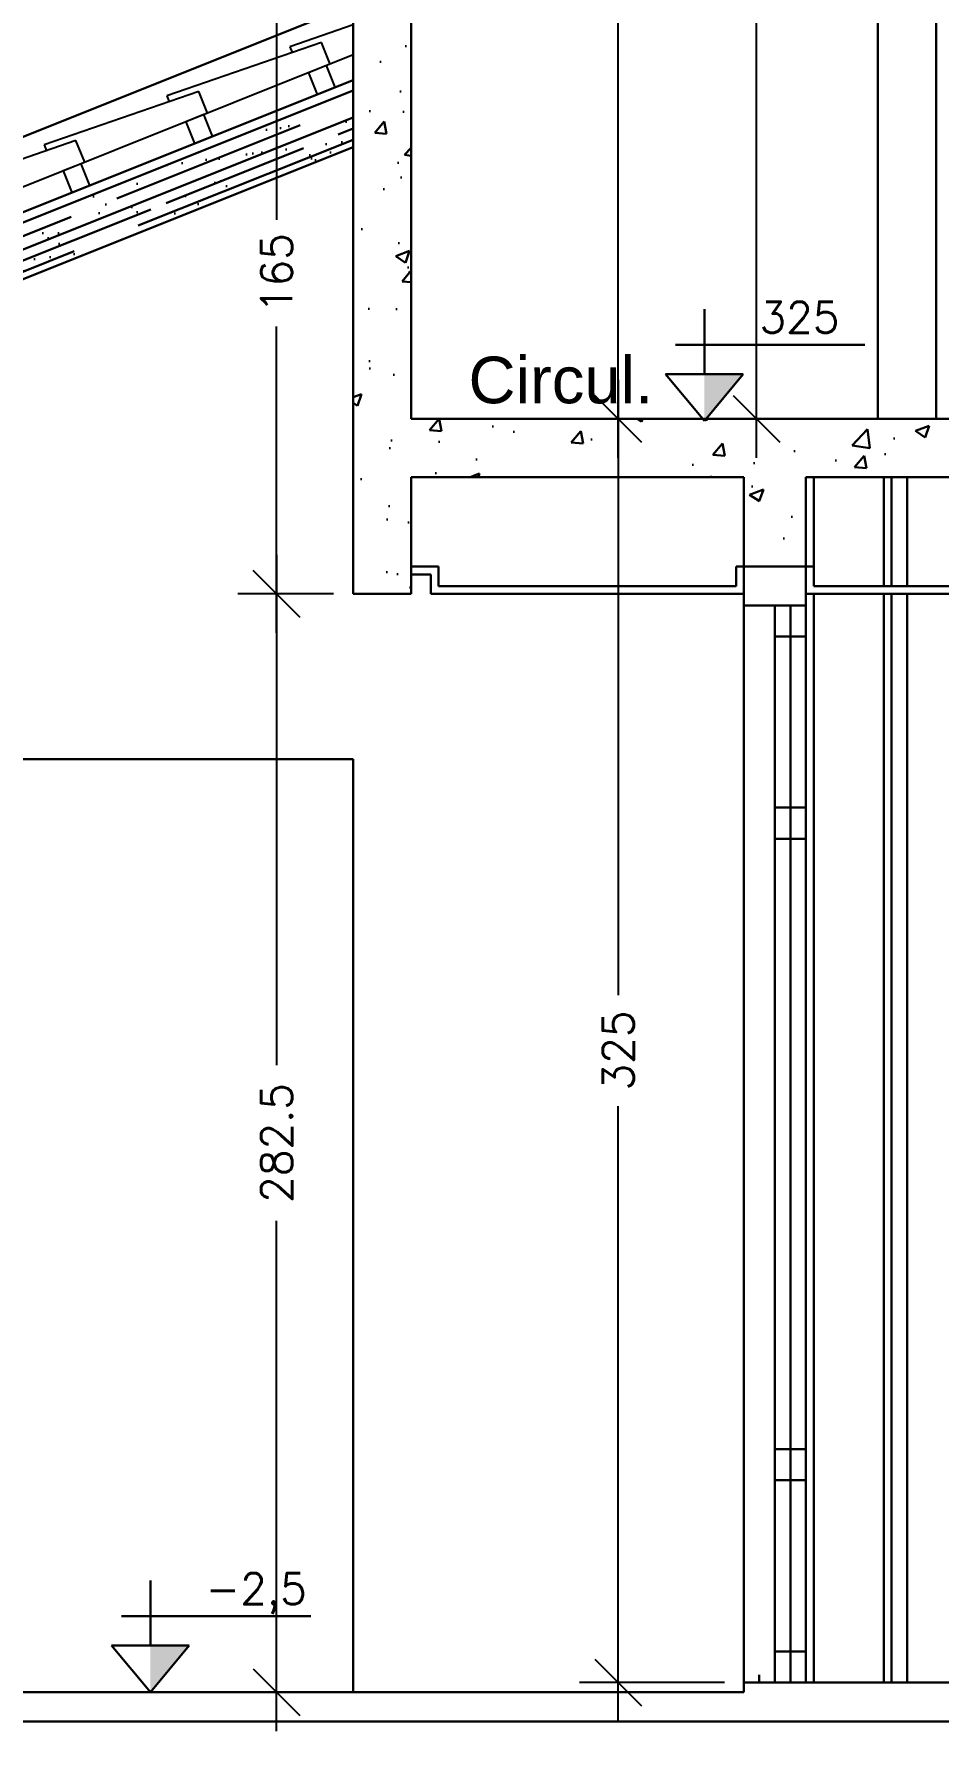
# Model space of a CAD drawing. Header units: millimetres. Extents: x -4228 to 27092, y -6721 to 984.
# Drawn here: x 6080.4 to 6312.9, y -6599.5 to -6163 of the extents above; entities that cross this region are included whole.
import ezdxf
from ezdxf.enums import TextEntityAlignment as Align

# ---------------------------------------------------------------- set-up
doc = ezdxf.new("R2010")
doc.units = ezdxf.units.MM
doc.header["$LTSCALE"] = 50
doc.layers.get('0').update_dxf_attribs({"lineweight": 0})
for name, color, linetype in [('cota', 1, 'Continuous'), ('ESQUADRIA', 3, 'Continuous'), ('esquadrias', 3, 'Continuous'), ('gesso', 7, 'Continuous'), ('HACHURA', 2, 'Continuous'), ('hatch', 2, 'Continuous'), ('madeiramento', 2, 'Continuous'), ('PAREDES', 6, 'Continuous'), ('PAREDES3', 2, 'Continuous'), ('PENA01', 3, 'Continuous'), ('PENA02', 2, 'Continuous'), ('PENA_01', 3, 'Continuous'), ('piso', 2, 'Continuous'), ('telhas', 3, 'Continuous'), ('TEXTO', 7, 'Continuous')]:
    doc.layers.add(name, color=color, linetype=linetype)
doc.styles.add('ARIAL', font='arial.ttf')
doc.styles.add('COTA', font='simplex.shx')
doc.styles.add('ROMANS', font='romans.shx')
doc.dimstyles.new('1_50', dxfattribs={"dimscale": 0, "dimtxt": 8, "dimasz": 12, "dimexe": 10, "dimexo": 5, "dimgap": 4, "dimtad": 0, "dimdec": 0, "dimzin": 1, "dimdsep": 46, "dimtxsty": 'ROMANS', "dimblk": 'OBLIQUE', "dimcen": 10, "dimdle": 10, "dimclrd": 1, "dimclre": 1, "dimclrt": 7, "dimaunit": 1, "dimadec": 0, "dimazin": 0, "dimtm": 1e-09, "dimtfac": 1, "dimtdec": 0, "dimtmove": 2, "dimatfit": 3, "dimldrblk": 'OBLIQUE', "dimfxl": 1, "dimtolj": 1, "dimtzin": 0, "dimarcsym": 0})

# ---------------------------------------------------------------- blocks, each defined once
blk = doc.blocks.new('_OBLIQUE')
at = {"color": 0, "linetype": 'ByBlock'}
blk.add_line((-0.5, -0.5), (0.5, 0.5), dxfattribs=at)
blk = doc.blocks.new('*D7')
at = {"layer": 'cota', "color": 1, "linetype": 'Continuous', "lineweight": -2}
for p, q in [((6142.8, -6296.96), (6142.8, -6428.21)), ((6157.44, -6306.96), (6132.8, -6306.96)), ((6142.8, -6599.46), (6142.8, -6468.21)), ((6157.44, -6589.46), (6132.8, -6589.46))]:
    blk.add_line(p, q, dxfattribs=at)
at = {"layer": 'Defpoints', "color": 0, "linetype": 'Continuous', "lineweight": 30}
for p in [(6162.44, -6306.96), (6142.8, -6589.46), (6162.44, -6589.46)]:
    blk.add_point(p, dxfattribs=at)
at = {"layer": 'cota', "color": 1, "linetype": 'Continuous', "lineweight": -2, "xscale": 12, "yscale": 12, "zscale": 12}
for p, rotation in [((6142.8, -6306.96), 90), ((6142.8, -6589.46), 270)]:
    blk.add_blockref('_OBLIQUE', p, dxfattribs=dict(at, rotation=rotation))
at = {"layer": 'cota', "color": 7, "linetype": 'Continuous', "lineweight": 30, "insert": (6142.8, -6448.21), "char_height": 8, "attachment_point": 5, "rotation": 90, "style": 'ROMANS'}
blk.add_mtext('\\A1;282.5', dxfattribs=at)
blk = doc.blocks.new('*D8')
at = {"layer": 'cota', "color": 1, "linetype": 'Continuous', "lineweight": -2}
for p, q in [((6142.8, -6131.96), (6142.8, -6210.75)), ((6154.44, -6141.96), (6132.8, -6141.96)), ((6142.8, -6316.96), (6142.8, -6238.18)), ((6157.44, -6306.96), (6132.8, -6306.96))]:
    blk.add_line(p, q, dxfattribs=at)
at = {"layer": 'Defpoints', "color": 0, "linetype": 'Continuous', "lineweight": 30}
for p in [(6159.44, -6141.96), (6142.8, -6306.96), (6162.44, -6306.96)]:
    blk.add_point(p, dxfattribs=at)
at = {"layer": 'cota', "color": 1, "linetype": 'Continuous', "lineweight": -2, "xscale": 12, "yscale": 12, "zscale": 12}
for p, rotation in [((6142.8, -6141.96), 90), ((6142.8, -6306.96), 270)]:
    blk.add_blockref('_OBLIQUE', p, dxfattribs=dict(at, rotation=rotation))
at = {"layer": 'cota', "color": 7, "linetype": 'Continuous', "lineweight": 30, "insert": (6142.8, -6224.46), "char_height": 8, "attachment_point": 5, "rotation": 90, "style": 'ROMANS'}
blk.add_mtext('\\A1;165', dxfattribs=at)
blk = doc.blocks.new('*D11')
at = {"layer": 'cota', "color": 1, "linetype": 'Continuous', "lineweight": -2}
for p, q in [((6266.22, -5971.96), (6266.22, -6107.68)), ((6292.44, -5981.96), (6256.22, -5981.96)), ((6266.22, -6271.96), (6266.22, -6136.25)), ((6292.44, -6261.96), (6256.22, -6261.96))]:
    blk.add_line(p, q, dxfattribs=at)
at = {"layer": 'Defpoints', "color": 0, "linetype": 'Continuous', "lineweight": 30}
for p in [(6297.44, -5981.96), (6266.22, -6261.96), (6297.44, -6261.96)]:
    blk.add_point(p, dxfattribs=at)
at = {"layer": 'cota', "color": 1, "linetype": 'Continuous', "lineweight": -2, "xscale": 12, "yscale": 12, "zscale": 12}
for p, rotation in [((6266.22, -5981.96), 90), ((6266.22, -6261.96), 270)]:
    blk.add_blockref('_OBLIQUE', p, dxfattribs=dict(at, rotation=rotation))
at = {"layer": 'cota', "color": 7, "linetype": 'Continuous', "lineweight": 30, "insert": (6266.22, -6121.96), "char_height": 8, "attachment_point": 5, "rotation": 90, "style": 'ROMANS'}
blk.add_mtext('\\A1;280', dxfattribs=at)
blk = doc.blocks.new('*D13')
at = {"layer": 'cota', "color": 1, "linetype": 'Continuous', "lineweight": -2}
for p, q in [((6230.65, -5951.96), (6230.65, -6097.68)), ((6234.04, -5961.96), (6220.65, -5961.96)), ((6230.65, -6271.96), (6230.65, -6126.25)), ((6234.04, -6261.96), (6220.65, -6261.96))]:
    blk.add_line(p, q, dxfattribs=at)
at = {"layer": 'Defpoints', "color": 0, "linetype": 'Continuous', "lineweight": 30}
for p in [(6239.04, -5961.96), (6230.65, -6261.96), (6239.04, -6261.96)]:
    blk.add_point(p, dxfattribs=at)
at = {"layer": 'cota', "color": 1, "linetype": 'Continuous', "lineweight": -2, "xscale": 12, "yscale": 12, "zscale": 12}
for p, rotation in [((6230.65, -5961.96), 90), ((6230.65, -6261.96), 270)]:
    blk.add_blockref('_OBLIQUE', p, dxfattribs=dict(at, rotation=rotation))
at = {"layer": 'cota', "color": 7, "linetype": 'Continuous', "lineweight": 30, "insert": (6230.65, -6111.96), "char_height": 8, "attachment_point": 5, "rotation": 90, "style": 'ROMANS'}
blk.add_mtext('\\A1;300', dxfattribs=at)
blk = doc.blocks.new('*D14')
at = {"layer": 'cota', "color": 1, "linetype": 'Continuous', "lineweight": -2}
for p, q in [((6230.65, -6251.96), (6230.65, -6410.18)), ((6239.61, -6261.96), (6220.65, -6261.96)), ((6230.65, -6596.96), (6230.65, -6438.75)), ((6257.94, -6586.96), (6220.65, -6586.96))]:
    blk.add_line(p, q, dxfattribs=at)
at = {"layer": 'Defpoints', "color": 0, "linetype": 'Continuous', "lineweight": 30}
for p in [(6244.61, -6261.96), (6230.65, -6586.96), (6262.94, -6586.96)]:
    blk.add_point(p, dxfattribs=at)
at = {"layer": 'cota', "color": 1, "linetype": 'Continuous', "lineweight": -2, "xscale": 12, "yscale": 12, "zscale": 12}
for p, rotation in [((6230.65, -6261.96), 90), ((6230.65, -6586.96), 270)]:
    blk.add_blockref('_OBLIQUE', p, dxfattribs=dict(at, rotation=rotation))
at = {"layer": 'cota', "color": 7, "linetype": 'Continuous', "lineweight": 30, "insert": (6230.65, -6424.46), "char_height": 8, "attachment_point": 5, "rotation": 90, "style": 'ROMANS'}
blk.add_mtext('\\A1;325', dxfattribs=at)

msp = doc.modelspace()

# ---------------------------------------------------------------- hatches: boundary and pattern name
at = {"layer": 'HACHURA', "linetype": 'Continuous', "lineweight": 30}
h = msp.add_hatch(dxfattribs=at)
h.set_pattern_fill('AR-CONC', color=256, scale=0.2, style=0)
h.set_pattern_definition([(50, (6833.308, -5908.308), (36.4369, -3.1878), [3.81, -41.91]), (355, (6833.31, -5908.308), (-7.0486, 38.2113), [3.048, -33.528]), (100.451, (6836.345, -5908.573), (29.3885, 35.0233), [3.238, -35.618]), (46.184, (6833.31, -5898.148), (54.2158, -8.4085), [5.715, -62.865]), (96.6356, (6837.826, -5898.85), (47.481, 49.485), [4.857, -53.427]), (351.184, (6833.31, -5898.15), (47.481, 49.485), [4.572, -50.292]), (21, (6838.388, -5900.688), (30.323, -20.4531), [3.81, -41.91]), (326, (6838.39, -5900.688), (12.3604, 36.8376), [3.048, -33.528]), (71.4514, (6840.915, -5902.392), (42.6833, 16.3846), [3.238, -35.618]), (37.5, (6833.308, -5908.308), (0.61772, 16.911), [0, -33.1216, 0, -34.036, 0, -33.655]), (7.5, (6833.308, -5908.308), (13.36393, 20.0361), [0, -19.4056, 0, -32.3596, 0, -12.827]), (327.5, (6821.98, -5908.308), (27.11812, -1.14575), [0, -12.7, 0, -39.624, 0, -52.578]), (317.5, (6816.9, -5908.308), (29.6258, 5.0853), [0, -16.51, 0, -26.3144, 0, -37.338])])
h.paths.add_polyline_path([(6857.44, -6261.96), (6842.44, -6261.96), (6842.44, -6262.96), (6787.24, -6262.96), (6786.83, -6263.46), (6786.41, -6262.96), (6742.44, -6262.96), (6742.44, -6262.46), (6527.44, -6262.46), (6527.44, -6261.96), (6440.55, -6261.96), (6440.14, -6262.46), (6439.72, -6261.96), (6392.44, -6261.96), (6253.21, -6261.96), (6252.8, -6262.46), (6252.38, -6261.96), (6177.44, -6261.96), (6177.44, -6163.96), (6162.44, -6163.96), (6162.44, -6306.96), (6177.44, -6306.96), (6177.44, -6276.96), (6262.94, -6276.96), (6262.94, -6301.96), (6278.94, -6301.96), (6278.94, -6276.96), (6842.44, -6276.96), (6842.44, -6306.96), (6857.44, -6306.96)])
at = {"layer": 'hatch', "linetype": 'Continuous', "lineweight": 30}
h = msp.add_hatch(dxfattribs=at)
h.set_pattern_fill('AR-SAND', color=256, scale=0.3, style=0)
h.set_pattern_definition([(37.5, (2415.487, -6249.661), (-0.48001, 14.682397), [0, -11.5824, 0, -12.954, 0, -12.3825]), (7.5, (2415.487, -6249.661), (13.4857, 21.50475), [0, -6.2484, 0, -10.4394, 0, -4.0005]), (327.5, (2406.115, -6249.661), (23.72977, 0.043116), [0, -3.81, 0, -13.716, 0, -17.907]), (317.5, (2406.115, -6249.661), (22.90669, 6.68788), [0, -1.905, 0, -8.9916, 0, -10.287])])
h.paths.add_polyline_path([(6162.44, -6192.06), (6162.44, -6177.52), (5708.37, -6359.15), (5709.44, -6361.83), (5738.02, -6361.83)])
h = msp.add_hatch(dxfattribs=at)
h.set_pattern_fill('AR-RROOF', color=3, scale=0.5, style=0)
h.set_pattern_definition([(201.8014, (2309.487, -4319.716), (-21.224977, -22.16831), [190.5, -25.4, 63.5, -12.7]), (201.8014, (2296.163, -4331.885), (18.064814, -10.96624), [38.1, -4.191, 76.2, -9.525]), (201.8014, (2307.601, -4332.0975), (-58.156437, -32.427048), [101.6, -17.78, 50.8, -12.7])])
h.paths.add_polyline_path([(5738.02, -6361.83), (6162.44, -6192.06), (6162.44, -6177.52), (5708.37, -6359.15), (5709.44, -6361.83)])

# ---------------------------------------------------------------- linework, layer by layer
at = {"layer": 'ESQUADRIA', "linetype": 'Continuous', "lineweight": 30}
for p, q in [((6262.94, -6586.96), (6262.94, -6299.96)), ((6278.94, -6586.96), (6278.94, -6299.96))]:
    msp.add_line(p, q, dxfattribs=at)
at = {"layer": 'ESQUADRIA', "color": 2, "linetype": 'Continuous', "lineweight": 30}
for p, q in [((6270.94, -6317.96), (6274.94, -6317.96)), ((6274.94, -6317.96), (6278.94, -6317.96)), ((6270.94, -6578.96), (6274.94, -6578.96)), ((6274.94, -6578.96), (6278.94, -6578.96))]:
    msp.add_line(p, q, dxfattribs=at)
msp.add_lwpolyline([(6262.94, -6299.96), (6278.94, -6299.96), (6278.94, -6309.96), (6262.94, -6309.96)], close=True, dxfattribs=at)
at = {"layer": 'esquadrias', "color": 2, "linetype": 'Continuous', "lineweight": 30}
for p, q in [((6278.94, -6586.96), (6278.94, -6299.96)), ((6270.94, -6586.96), (6270.94, -6309.96)), ((6274.94, -6586.96), (6274.94, -6309.96)), ((6270.94, -6361.96), (6274.94, -6361.96)), ((6274.94, -6361.96), (6278.94, -6361.96)), ((6270.94, -6369.96), (6274.94, -6369.96)), ((6274.94, -6369.96), (6278.94, -6369.96)), ((6270.94, -6526.96), (6274.94, -6526.96)), ((6274.94, -6526.96), (6278.94, -6526.96)), ((6270.94, -6534.96), (6274.94, -6534.96)), ((6274.94, -6534.96), (6278.94, -6534.96))]:
    msp.add_line(p, q, dxfattribs=at)
at = {"layer": 'esquadrias', "linetype": 'Continuous', "lineweight": 30}
msp.add_line((6266.94, -6584.96), (6266.94, -6586.96), dxfattribs=at)
at = {"layer": 'gesso', "linetype": 'Continuous', "lineweight": 30}
for p, q in [((6162.44, -6177.52), (5708.37, -6359.15)), ((6184.44, -6299.96), (6177.44, -6299.96)), ((6182.44, -6301.96), (6177.44, -6301.96)), ((6182.44, -6306.96), (6182.44, -6301.96)), ((6184.44, -6304.96), (6184.44, -6299.96)), ((6260.94, -6299.96), (6262.94, -6299.96)), ((6260.94, -6304.96), (6260.94, -6299.96)), ((6262.94, -6309.96), (6262.94, -6299.96)), ((6278.94, -6309.96), (6278.94, -6299.96)), ((6278.94, -6299.96), (6280.94, -6299.96)), ((6280.94, -6304.96), (6280.94, -6299.96)), ((6182.44, -6306.96), (6262.94, -6306.96)), ((6184.44, -6304.96), (6260.94, -6304.96)), ((6278.94, -6306.96), (6837.44, -6306.96)), ((6280.94, -6304.96), (6835.44, -6304.96))]:
    msp.add_line(p, q, dxfattribs=at)
at = {"layer": 'madeiramento', "linetype": 'Continuous', "lineweight": 30}
for p, q in [((6162.44, -6174.83), (5707.44, -6356.83)), ((6162.44, -6192.06), (5738.02, -6361.83))]:
    msp.add_line(p, q, dxfattribs=at)
at = {"layer": 'madeiramento', "color": 2, "linetype": 'Continuous'}
for points in [[(6153.22, -6178.52), (6157.86, -6176.66), (6155.64, -6171.09), (6150.99, -6172.95)], [(6121.65, -6191.14), (6126.3, -6189.29), (6124.07, -6183.72), (6119.43, -6185.57)], [(6090.09, -6203.77), (6094.73, -6201.91), (6092.5, -6196.34), (6087.86, -6198.2)]]:
    msp.add_lwpolyline(points, close=True, dxfattribs=at)
at = {"layer": 'PAREDES', "linetype": 'Continuous', "lineweight": 30}
for p, q in [((6297.44, -6261.96), (6297.44, -5981.96)), ((6312.44, -6261.96), (6312.44, -5981.96)), ((6162.44, -6306.96), (6162.44, -6143.96)), ((6177.44, -6261.96), (6177.44, -6143.96)), ((6177.44, -6261.96), (6527.44, -6261.96)), ((6177.44, -6276.96), (6262.94, -6276.96)), ((6177.44, -6306.96), (6177.44, -6276.96)), ((6262.94, -6299.96), (6262.94, -6276.96)), ((6278.94, -6299.96), (6278.94, -6276.96)), ((6278.94, -6276.96), (6842.44, -6276.96)), ((6262.94, -6299.96), (6278.94, -6299.96)), ((6162.44, -6306.96), (6177.44, -6306.96))]:
    msp.add_line(p, q, dxfattribs=at)
at = {"layer": 'PAREDES3', "color": 3, "linetype": 'Continuous', "lineweight": 30}
for p, q in [((6162.44, -6155.44), (5827.39, -6289.46)), ((6280.94, -6304.96), (6280.94, -6276.96)), ((6280.94, -6586.96), (6280.94, -6306.96)), ((6047.44, -6349.46), (6162.44, -6349.46)), ((6162.44, -6589.46), (6162.44, -6349.46))]:
    msp.add_line(p, q, dxfattribs=at)
at = {"layer": 'PAREDES3', "color": 2, "linetype": 'Continuous', "lineweight": 30}
for p, q in [((6298.94, -6304.96), (6298.94, -6276.96)), ((6298.94, -6586.96), (6298.94, -6306.96))]:
    msp.add_line(p, q, dxfattribs=at)
at = {"layer": 'PENA01', "lineweight": 30}
for p, q in [((6252.8, -6233.71), (6252.8, -6250.46)), ((6245.36, -6242.95), (6294.08, -6242.95)), ((6242.8, -6250.46), (6262.8, -6250.46)), ((6252.8, -6262.46), (6242.8, -6250.46)), ((6252.8, -6262.46), (6262.8, -6250.46)), ((6110.34, -6560.71), (6110.34, -6577.46)), ((6102.89, -6569.95), (6151.62, -6569.95)), ((6100.34, -6577.46), (6120.34, -6577.46)), ((6110.34, -6589.46), (6100.34, -6577.46)), ((6110.34, -6589.46), (6120.34, -6577.46))]:
    msp.add_line(p, q, dxfattribs=at)
for points in [[(6252.8, -6262.46), (6252.8, -6250.46), (6252.8, -6262.46), (6262.8, -6250.46)], [(6110.34, -6589.46), (6110.34, -6577.46), (6110.34, -6589.46), (6120.34, -6577.46)]]:
    msp.add_solid(points, dxfattribs=at)
at = {"layer": 'PENA_01', "color": 3, "linetype": 'Continuous', "lineweight": 30}
for p, q in [((6300.94, -6304.96), (6300.94, -6276.96)), ((6304.94, -6304.96), (6304.94, -6276.96)), ((6300.94, -6586.96), (6300.94, -6306.96)), ((6304.94, -6586.96), (6304.94, -6306.96))]:
    msp.add_line(p, q, dxfattribs=at)
at = {"layer": 'piso', "color": 6, "linetype": 'Continuous', "lineweight": 30}
for p, q in [((6262.94, -6589.46), (5757.44, -6589.46)), ((6262.94, -6586.96), (6857.44, -6586.96)), ((6262.94, -6586.96), (6262.94, -6589.46))]:
    msp.add_line(p, q, dxfattribs=at)
at = {"layer": 'piso', "color": 8, "linetype": 'Continuous', "lineweight": 30}
msp.add_line((5297.44, -6596.96), (7117.44, -6596.96), dxfattribs=at)
at = {"layer": 'telhas', "linetype": 'Continuous'}
for p, q in [((6162.44, -6160.63), (6146.17, -6166.26)), ((6154.34, -6165.15), (6114.6, -6178.89)), ((6146.17, -6166.26), (6146.77, -6167.76)), ((6146.17, -6166.26), (6146.77, -6167.76)), ((6156.56, -6170.72), (6154.34, -6165.15)), ((6162.44, -6168.37), (5705.21, -6351.26)), ((6122.77, -6177.77), (6083.03, -6191.52)), ((6114.6, -6178.89), (6115.2, -6180.39)), ((6114.6, -6178.89), (6115.2, -6180.39)), ((6125, -6183.34), (6122.77, -6177.77)), ((6091.2, -6190.4), (6051.46, -6204.14)), ((6083.03, -6191.52), (6083.63, -6193.02)), ((6083.03, -6191.52), (6083.63, -6193.02)), ((6093.43, -6195.97), (6091.2, -6190.4))]:
    msp.add_line(p, q, dxfattribs=at)

# ---------------------------------------------------------------- texts
at = {"layer": 'PENA02', "lineweight": 30, "style": 'COTA'}
for s, p in [('325', (6266.97, -6239.83)), ('-2,5', (6124.51, -6566.83))]:
    msp.add_text(s, height=8, dxfattribs=at).set_placement(p)
at = {"layer": 'TEXTO', "linetype": 'Continuous', "lineweight": 30, "style": 'ARIAL'}
msp.add_text('Circul.', height=12, dxfattribs=at).set_placement((6215.89, -6257.96), align=Align.CENTER)

# ---------------------------------------------------------------- dimensions: what is measured, and where the dimension line sits
at = {"layer": 'cota', "linetype": 'Continuous', "lineweight": 30}
for base, p1, p2, override, picture, middle in [((6230.65, -6261.96), (6239.04, -5961.96), (6239.04, -6261.96), {"dimscale": 1}, '*D13', (6230.65, -6111.96)), ((6266.22, -6261.96), (6297.44, -5981.96), (6297.44, -6261.96), {"dimscale": 1}, '*D11', (6266.22, -6121.96)), ((6142.8, -6306.96), (6159.44, -6141.96), (6162.44, -6306.96), {"dimscale": 1}, '*D8', (6142.8, -6224.46)), ((6230.65, -6586.96), (6244.61, -6261.96), (6262.94, -6586.96), {"dimscale": 1}, '*D14', (6230.65, -6424.46)), ((6142.8, -6589.46), (6162.44, -6306.96), (6162.44, -6589.46), {"dimscale": 1, "dimdec": 1}, '*D7', (6142.8, -6448.21))]:
    dim = msp.add_linear_dim(base=base, p1=p1, p2=p2, angle=90, dimstyle='1_50', override=override, dxfattribs=at)
    dim.commit()
    dim.dimension.update_dxf_attribs({"geometry": picture, "text_midpoint": middle})

doc.saveas('drawing.dxf')
